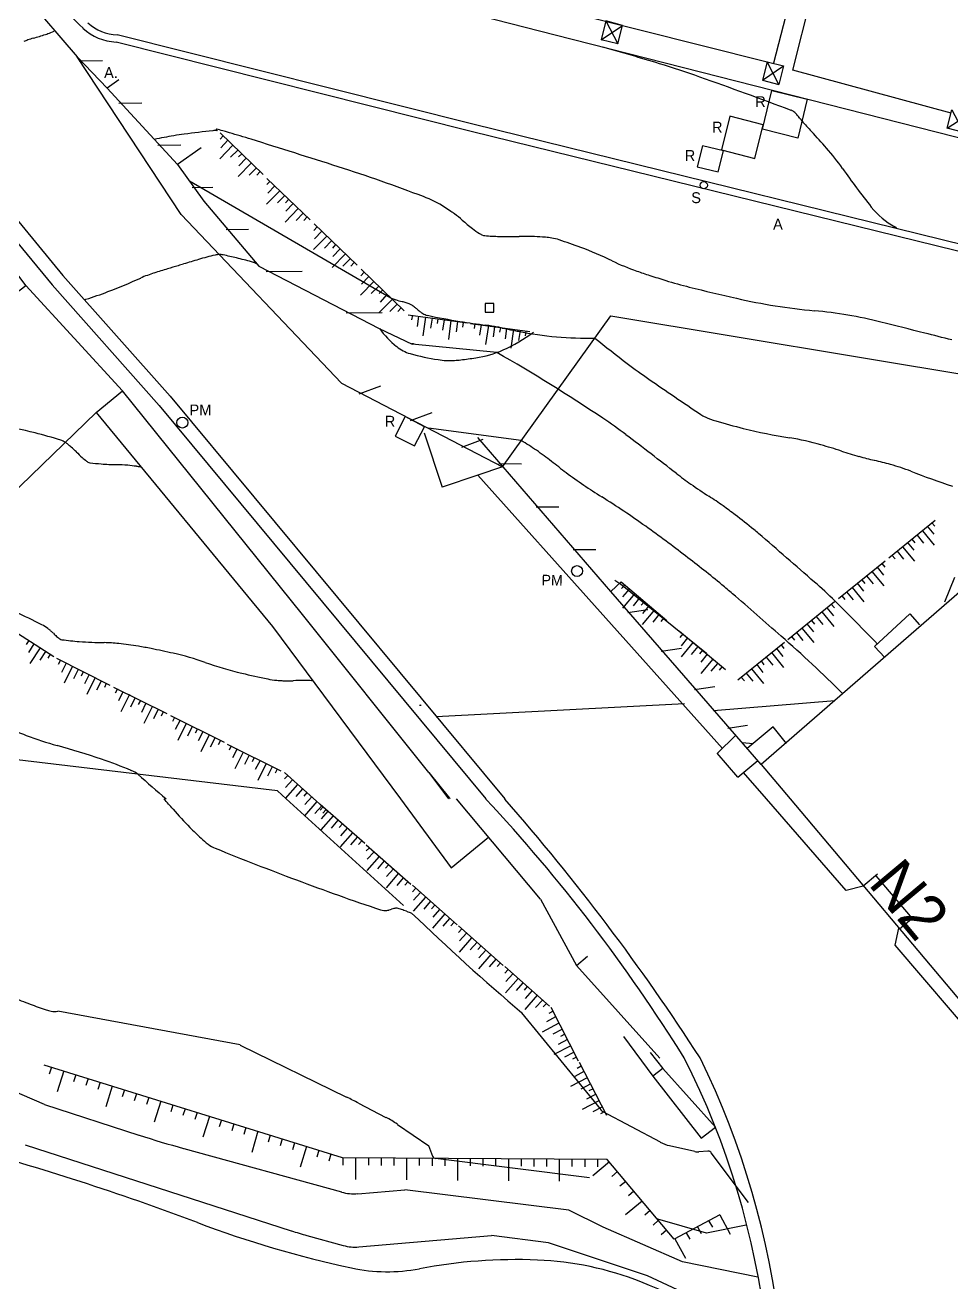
# Model space of a CAD drawing. Extents: x 0 to 560514, y 0 to 4788038.
# Drawn here: x 560337.02 to 560362.51, y 4787761.58 to 4787796.18 of the extents above; entities that cross this region are included whole.
import ezdxf

# ---------------------------------------------------------------- set-up
doc = ezdxf.new("R2010")
doc.units = 0
doc.layers.add('Nivel 7', color=7, linetype='Continuous')

msp = doc.modelspace()

# ---------------------------------------------------------------- linework, layer by layer
at = {"layer": 'Nivel 7'}
for p, q in [((560340.61, 4787799.4), (560357.43, 4787795.17)), ((560335.64, 4787798.59), (560338.45, 4787795.3)), ((560358.18, 4787797.38), (560357.6, 4787795.13)), ((560358.13, 4787794.94), (560358.71, 4787797.24)), ((560331.82, 4787796.86), (560338.06, 4787789.29)), ((560331.51, 4787796.62), (560337.76, 4787789.03)), ((560353.32, 4787795.66), (560353.45, 4787796.17)), ((560338.45, 4787795.3), (560339.28, 4787794.44)), ((560341.31, 4787790.97), (560338.45, 4787795.3)), ((560338.51, 4787795.19), (560339.15, 4787795.2)), ((560339.6, 4787794.67), (560339.28, 4787794.44)), ((560362.49, 4787793.75), (560358.13, 4787794.94)), ((560339.28, 4787794.44), (560341.21, 4787792.34)), ((560357.3, 4787794.66), (560357.75, 4787794.54)), ((560357.3, 4787793.31), (560357.56, 4787794.38)), ((560357.56, 4787794.38), (560358.53, 4787794.14)), ((560339.6, 4787794.03), (560340.23, 4787794.04)), ((560358.53, 4787794.14), (560358.27, 4787793.07)), ((560356.4, 4787793.67), (560356.17, 4787792.75)), ((560357.32, 4787793.43), (560356.4, 4787793.67)), ((560337.04, 4787789.01), (560333.66, 4787793.52)), ((560357.09, 4787792.51), (560357.32, 4787793.43)), ((560358.27, 4787793.07), (560357.3, 4787793.31)), ((560342.38, 4787793.21), (560343.57, 4787792.07)), ((560342.47, 4787793.13), (560342.38, 4787793.04)), ((560342.59, 4787793.01), (560342.4, 4787792.8)), ((560340.67, 4787792.87), (560341.3, 4787792.88)), ((560341.86, 4787792.8), (560341.21, 4787792.34)), ((560342.73, 4787792.87), (560342.37, 4787792.5)), ((560342.67, 4787792.54), (560342.87, 4787792.74)), ((560342.98, 4787792.64), (560342.89, 4787792.55)), ((560355.65, 4787792.86), (560355.5, 4787792.28)), ((560356.23, 4787792.72), (560355.65, 4787792.86)), ((560356.08, 4787792.14), (560356.23, 4787792.72)), ((560356.17, 4787792.75), (560357.09, 4787792.51)), ((560341.21, 4787792.34), (560341.93, 4787791.33)), ((560343.24, 4787792.38), (560342.88, 4787792.01)), ((560343.1, 4787792.52), (560342.9, 4787792.31)), ((560343.18, 4787792.05), (560343.38, 4787792.25)), ((560355.5, 4787792.28), (560356.08, 4787792.14)), ((560343.48, 4787792.15), (560343.39, 4787792.05)), ((560343.67, 4787791.96), (560344.86, 4787790.82)), ((560347.08, 4787788.67), (560341.54, 4787791.88)), ((560341.61, 4787791.71), (560342.18, 4787791.72)), ((560344.02, 4787791.62), (560343.66, 4787791.25)), ((560343.76, 4787791.88), (560343.67, 4787791.79)), ((560343.89, 4787791.76), (560343.69, 4787791.55)), ((560341.93, 4787791.33), (560343.45, 4787789.55)), ((560343.96, 4787791.29), (560344.16, 4787791.49)), ((560344.27, 4787791.39), (560344.18, 4787791.29)), ((560344.39, 4787791.27), (560344.19, 4787791.06)), ((560345.72, 4787786.33), (560341.31, 4787790.97)), ((560344.53, 4787791.13), (560344.17, 4787790.76)), ((560344.47, 4787790.8), (560344.67, 4787791)), ((560344.78, 4787790.9), (560344.68, 4787790.8)), ((560342.55, 4787790.55), (560343.16, 4787790.56)), ((560345.05, 4787790.63), (560344.96, 4787790.53)), ((560344.97, 4787790.71), (560346.15, 4787789.57)), ((560345.32, 4787790.37), (560344.95, 4787790)), ((560345.18, 4787790.51), (560344.98, 4787790.3)), ((560345.25, 4787790.04), (560345.45, 4787790.24)), ((560345.82, 4787789.88), (560345.46, 4787789.51)), ((560345.56, 4787790.14), (560345.47, 4787790.04)), ((560345.68, 4787790.02), (560345.48, 4787789.81)), ((560343.45, 4787789.55), (560346.76, 4787787.83)), ((560345.76, 4787789.55), (560345.96, 4787789.75)), ((560346.07, 4787789.65), (560345.98, 4787789.55)), ((560338.06, 4787789.29), (560341.01, 4787785.97)), ((560343.65, 4787789.4), (560344.64, 4787789.41)), ((560346.34, 4787789.38), (560346.25, 4787789.28)), ((560346.26, 4787789.46), (560347.44, 4787788.32)), ((560346.47, 4787789.26), (560346.27, 4787789.05)), ((560336.5, 4787788.6), (560337.04, 4787789.01)), ((560339.7, 4787786.12), (560337.04, 4787789.01)), ((560337.76, 4787789.03), (560340.71, 4787785.71)), ((560346.61, 4787789.12), (560346.24, 4787788.75)), ((560346.54, 4787788.79), (560346.74, 4787788.99)), ((560346.85, 4787788.89), (560346.76, 4787788.79)), ((560347.11, 4787788.63), (560346.75, 4787788.26)), ((560346.97, 4787788.77), (560346.78, 4787788.56)), ((560347.05, 4787788.3), (560347.25, 4787788.5)), ((560349.91, 4787788.52), (560349.67, 4787788.52)), ((560349.67, 4787788.52), (560349.67, 4787788.28)), ((560349.91, 4787788.28), (560349.91, 4787788.52)), ((560345.85, 4787788.26), (560346.84, 4787788.27)), ((560347.36, 4787788.4), (560347.27, 4787788.3)), ((560347.55, 4787788.21), (560349.18, 4787787.99)), ((560347.67, 4787788.2), (560347.65, 4787788.07)), ((560347.84, 4787788.17), (560347.8, 4787787.89)), ((560348.03, 4787788.14), (560347.96, 4787787.63)), ((560348.18, 4787787.84), (560348.22, 4787788.12)), ((560348.37, 4787788.1), (560348.35, 4787787.97)), ((560349.67, 4787788.28), (560349.91, 4787788.28)), ((560350.15, 4787784.03), (560353.13, 4787788.18)), ((560353.13, 4787788.18), (560364.53, 4787786.28)), ((560346.76, 4787787.83), (560347.66, 4787787.4)), ((560348.54, 4787788.07), (560348.5, 4787787.79)), ((560348.73, 4787788.05), (560348.66, 4787787.53)), ((560348.88, 4787787.74), (560348.92, 4787788.02)), ((560349.07, 4787788), (560349.05, 4787787.87)), ((560349.27, 4787787.97), (560350.9, 4787787.75)), ((560349.39, 4787787.96), (560349.37, 4787787.83)), ((560349.56, 4787787.93), (560349.52, 4787787.65)), ((560349.76, 4787787.91), (560349.68, 4787787.39)), ((560349.9, 4787787.6), (560349.94, 4787787.88)), ((560350.09, 4787787.86), (560350.07, 4787787.73)), ((560350.26, 4787787.83), (560350.22, 4787787.55)), ((560350.45, 4787787.81), (560350.38, 4787787.29)), ((560350.6, 4787787.5), (560350.64, 4787787.78)), ((560350.79, 4787787.76), (560350.77, 4787787.63)), ((560349.99, 4787787.17), (560347.66, 4787787.4)), ((560338.97, 4787785.52), (560339.7, 4787786.12)), ((560344.65, 4787779.96), (560339.7, 4787786.12)), ((560345.72, 4787786.33), (560350.15, 4787784.03)), ((560346.21, 4787786.03), (560346.8, 4787786.25)), ((560340.71, 4787785.71), (560349.69, 4787774.89)), ((560341.01, 4787785.97), (560350.21, 4787774.89)), ((560336.59, 4787783.21), (560338.97, 4787785.52)), ((560338.97, 4787785.52), (560343.82, 4787779.63)), ((560347.47, 4787785.41), (560347.2, 4787784.87)), ((560348, 4787785.13), (560347.47, 4787785.41)), ((560347.62, 4787785.3), (560348.21, 4787785.52)), ((560347.73, 4787784.6), (560348, 4787785.13)), ((560350.66, 4787784.75), (560348.11, 4787785.09)), ((560347.2, 4787784.87), (560347.73, 4787784.6)), ((560347.99, 4787784.96), (560348.49, 4787783.47)), ((560349.03, 4787784.57), (560349.62, 4787784.79)), ((560353.13, 4787780.6), (560349.47, 4787784.83)), ((560350.15, 4787784.03), (560349.47, 4787783.8)), ((560350.05, 4787784.12), (560350.67, 4787784.11)), ((560349.47, 4787783.8), (560348.49, 4787783.47)), ((560356.2, 4787776.28), (560349.47, 4787783.8)), ((560351.07, 4787782.93), (560351.7, 4787782.93)), ((560360.77, 4787781.52), (560362.05, 4787782.56)), ((560361.7, 4787782.27), (560362.02, 4787781.87)), ((560362.02, 4787782.17), (560361.84, 4787782.39)), ((560361.96, 4787782.49), (560362.04, 4787782.39)), ((560361.47, 4787781.73), (560361.29, 4787781.95)), ((560361.41, 4787782.04), (560361.49, 4787781.94)), ((560361.55, 4787782.15), (560361.73, 4787781.93)), ((560352.09, 4787781.75), (560352.72, 4787781.75)), ((560360.86, 4787781.6), (560360.95, 4787781.5)), ((560361, 4787781.71), (560361.18, 4787781.49)), ((560361.15, 4787781.83), (560361.48, 4787781.43)), ((560359.39, 4787780.4), (560360.67, 4787781.44)), ((560360.64, 4787781.05), (560360.46, 4787781.27)), ((560360.58, 4787781.37), (560360.66, 4787781.27)), ((560353.41, 4787780.86), (560353.13, 4787780.6)), ((560353.35, 4787780.83), (560353.24, 4787780.9)), ((560353.41, 4787780.86), (560354.67, 4787779.8)), ((560360.09, 4787780.61), (560359.91, 4787780.83)), ((560360.03, 4787780.92), (560360.11, 4787780.82)), ((560360.16, 4787781.03), (560360.34, 4787780.81)), ((560360.31, 4787781.15), (560360.64, 4787780.75)), ((560362.31, 4787780.31), (560362.59, 4787780.99)), ((560357.26, 4787775.84), (560353.13, 4787780.6)), ((560355.76, 4787778.89), (560353.39, 4787780.8)), ((560353.51, 4787780.78), (560353.42, 4787780.68)), ((560353.64, 4787780.67), (560353.45, 4787780.45)), ((560353.79, 4787780.54), (560353.45, 4787780.14)), ((560359.48, 4787780.48), (560359.56, 4787780.38)), ((560359.61, 4787780.59), (560359.79, 4787780.37)), ((560359.77, 4787780.71), (560360.09, 4787780.31)), ((560353.75, 4787780.2), (560353.93, 4787780.42)), ((560354.05, 4787780.32), (560353.96, 4787780.22)), ((560354.18, 4787780.21), (560354, 4787779.99)), ((560358, 4787779.28), (560359.28, 4787780.32)), ((560359.26, 4787779.93), (560359.08, 4787780.15)), ((560359.19, 4787780.25), (560359.28, 4787780.15)), ((560348.12, 4787775.62), (560344.65, 4787779.96)), ((560353.6, 4787780.02), (560354.15, 4787780.1)), ((560354.33, 4787780.09), (560353.99, 4787779.69)), ((560354.29, 4787779.75), (560354.47, 4787779.97)), ((560354.59, 4787779.87), (560354.5, 4787779.77)), ((560358.65, 4787779.8), (560358.73, 4787779.7)), ((560358.78, 4787779.91), (560358.96, 4787779.69)), ((560358.93, 4787780.04), (560359.26, 4787779.63)), ((560361.35, 4787779.98), (560360.38, 4787779.08)), ((560361.35, 4787779.98), (560361.62, 4787779.68)), ((560336.42, 4787779.7), (560337.81, 4787778.81)), ((560343.82, 4787779.63), (560347.34, 4787774.89)), ((560355.02, 4787779.51), (560356.28, 4787778.45)), ((560358.23, 4787779.47), (560358.41, 4787779.25)), ((560358.38, 4787779.59), (560358.71, 4787779.19)), ((560358.71, 4787779.49), (560358.53, 4787779.71)), ((560337.12, 4787779.25), (560337.05, 4787779.14)), ((560337.26, 4787779.16), (560337.11, 4787778.92)), ((560355.11, 4787779.43), (560355.03, 4787779.33)), ((560355.24, 4787779.32), (560355.06, 4787779.1)), ((560355.39, 4787779.2), (560355.06, 4787778.8)), ((560356.62, 4787778.17), (560357.9, 4787779.2)), ((560357.81, 4787779.13), (560357.89, 4787779.03)), ((560358.1, 4787779.36), (560358.18, 4787779.26)), ((560337.43, 4787779.05), (560337.15, 4787778.62)), ((560337.43, 4787778.71), (560337.59, 4787778.95)), ((560337.71, 4787778.87), (560337.64, 4787778.76)), ((560337.88, 4787778.76), (560339.35, 4787778.02)), ((560354.51, 4787778.96), (560355.07, 4787779.04)), ((560355.35, 4787778.86), (560355.53, 4787779.08)), ((560355.65, 4787778.98), (560355.57, 4787778.88)), ((560355.78, 4787778.87), (560355.6, 4787778.65)), ((560357.4, 4787778.79), (560357.58, 4787778.57)), ((560357.55, 4787778.92), (560357.88, 4787778.51)), ((560357.87, 4787778.81), (560357.69, 4787779.03)), ((560360.38, 4787779.08), (560360.66, 4787778.78)), ((560337.99, 4787778.71), (560337.93, 4787778.59)), ((560338.15, 4787778.63), (560338.02, 4787778.37)), ((560338.32, 4787778.54), (560338.09, 4787778.08)), ((560338.36, 4787778.2), (560338.49, 4787778.46)), ((560355.93, 4787778.74), (560355.6, 4787778.34)), ((560355.89, 4787778.41), (560356.07, 4787778.62)), ((560356.19, 4787778.53), (560356.11, 4787778.43)), ((560357, 4787778.47), (560357.33, 4787778.07)), ((560357.32, 4787778.37), (560357.15, 4787778.59)), ((560357.26, 4787778.69), (560357.34, 4787778.58)), ((560338.62, 4787778.39), (560338.56, 4787778.27)), ((560338.78, 4787778.31), (560338.65, 4787778.06)), ((560338.95, 4787778.23), (560338.72, 4787777.76)), ((560338.99, 4787777.89), (560339.12, 4787778.14)), ((560339.25, 4787778.07), (560339.2, 4787777.96)), ((560356.71, 4787778.24), (560356.8, 4787778.14)), ((560356.85, 4787778.35), (560357.03, 4787778.13)), ((560339.45, 4787777.97), (560340.92, 4787777.24)), ((560339.56, 4787777.92), (560339.5, 4787777.8)), ((560339.71, 4787777.84), (560339.59, 4787777.59)), ((560339.89, 4787777.76), (560339.65, 4787777.29)), ((560355.43, 4787777.9), (560355.99, 4787777.98)), ((560339.93, 4787777.42), (560340.05, 4787777.67)), ((560340.19, 4787777.6), (560340.13, 4787777.49)), ((560340.34, 4787777.53), (560340.22, 4787777.27)), ((560340.52, 4787777.44), (560340.28, 4787776.97)), ((560347.87, 4787777.47), (560347.9, 4787777.47)), ((560347.9, 4787777.47), (560347.91, 4787777.48)), ((560348.32, 4787777.16), (560355.15, 4787777.52)), ((560355.95, 4787777.32), (560359.29, 4787777.6)), ((560340.56, 4787777.1), (560340.68, 4787777.35)), ((560340.82, 4787777.29), (560340.76, 4787777.17)), ((560341.02, 4787777.19), (560342.49, 4787776.45)), ((560341.13, 4787777.13), (560341.07, 4787777.02)), ((560341.28, 4787777.06), (560341.15, 4787776.8)), ((560341.45, 4787776.97), (560341.22, 4787776.5)), ((560341.49, 4787776.63), (560341.62, 4787776.89)), ((560341.76, 4787776.82), (560341.7, 4787776.7)), ((560341.91, 4787776.74), (560341.78, 4787776.49)), ((560356.35, 4787776.84), (560356.89, 4787776.92)), ((560357.59, 4787776.87), (560356.88, 4787776.28)), ((560357.96, 4787776.42), (560357.59, 4787776.87)), ((560342.08, 4787776.65), (560341.85, 4787776.19)), ((560342.12, 4787776.32), (560342.25, 4787776.57)), ((560342.39, 4787776.5), (560342.33, 4787776.38)), ((560342.58, 4787776.4), (560344.05, 4787775.66)), ((560342.69, 4787776.35), (560342.63, 4787776.23)), ((560356.56, 4787776.64), (560356.06, 4787776.15)), ((560356.74, 4787776.44), (560357.04, 4787776.42)), ((560343.96, 4787775.11), (560335.09, 4787776.17)), ((560342.85, 4787776.27), (560342.72, 4787776.02)), ((560343.02, 4787776.18), (560342.79, 4787775.72)), ((560343.06, 4787775.85), (560343.19, 4787776.1)), ((560343.32, 4787776.03), (560343.26, 4787775.91)), ((560356.62, 4787775.49), (560356.05, 4787776.15)), ((560343.48, 4787775.95), (560343.35, 4787775.7)), ((560343.65, 4787775.87), (560343.42, 4787775.4)), ((560343.69, 4787775.53), (560343.82, 4787775.78)), ((560343.95, 4787775.71), (560343.9, 4787775.6)), ((560356.62, 4787775.49), (560357.17, 4787775.95)), ((560344.15, 4787775.62), (560345.38, 4787774.52)), ((560344.24, 4787775.54), (560344.15, 4787775.44)), ((560344.51, 4787775.29), (560344.17, 4787774.9)), ((560344.37, 4787775.42), (560344.18, 4787775.21)), ((560348.12, 4787775.62), (560348.69, 4787774.91)), ((560348.12, 4787775.62), (560348.66, 4787774.89)), ((560357.41, 4787774.89), (560356.78, 4787775.62)), ((560344.2, 4787774.89), (560343.96, 4787775.11)), ((560344.47, 4787774.96), (560344.66, 4787775.17)), ((560344.77, 4787775.07), (560344.68, 4787774.97)), ((560344.9, 4787774.95), (560344.71, 4787774.74)), ((560344.2, 4787774.89), (560344.2, 4787774.89)), ((560347.43, 4787771.96), (560344.2, 4787774.89)), ((560345.04, 4787774.82), (560344.7, 4787774.43)), ((560344.99, 4787774.49), (560345.18, 4787774.7)), ((560345.13, 4787774.75), (560346.36, 4787773.67)), ((560345.22, 4787774.67), (560345.13, 4787774.58)), ((560345.3, 4787774.6), (560345.21, 4787774.5)), ((560347.34, 4787774.89), (560348.74, 4787773)), ((560348.69, 4787774.91), (560348.7, 4787774.89)), ((560351.19, 4787772.13), (560348.88, 4787774.89)), ((560349.68, 4787774.89), (560349.68, 4787774.89)), ((560350.21, 4787774.89), (560350.21, 4787774.89)), ((560357.41, 4787774.89), (560357.41, 4787774.89)), ((560359.6, 4787772.37), (560357.41, 4787774.89)), ((560358.06, 4787774.89), (560358.06, 4787774.89)), ((560358.06, 4787774.89), (560363.84, 4787768.02)), ((560345.49, 4787774.43), (560345.15, 4787774.04)), ((560345.35, 4787774.56), (560345.16, 4787774.34)), ((560345.45, 4787774.09), (560345.63, 4787774.31)), ((560345.75, 4787774.21), (560345.66, 4787774.11)), ((560346.02, 4787773.96), (560345.68, 4787773.57)), ((560345.88, 4787774.09), (560345.69, 4787773.88)), ((560345.98, 4787773.63), (560346.16, 4787773.84)), ((560346.28, 4787773.74), (560346.19, 4787773.64)), ((560346.4, 4787773.63), (560347.63, 4787772.55)), ((560348.74, 4787773), (560349.76, 4787773.84)), ((560346.49, 4787773.55), (560346.4, 4787773.46)), ((560346.76, 4787773.31), (560346.42, 4787772.92)), ((560346.62, 4787773.44), (560346.43, 4787773.23)), ((560346.72, 4787772.97), (560346.9, 4787773.19)), ((560347.02, 4787773.09), (560346.93, 4787772.99)), ((560347.15, 4787772.97), (560346.96, 4787772.76)), ((560347.29, 4787772.85), (560346.95, 4787772.45)), ((560347.25, 4787772.51), (560347.43, 4787772.72)), ((560347.55, 4787772.62), (560347.46, 4787772.52)), ((560360.46, 4787772.82), (560360.07, 4787772.49)), ((560360.42, 4787772.78), (560361.42, 4787771.6)), ((560347.67, 4787772.52), (560348.9, 4787771.43)), ((560347.76, 4787772.43), (560347.67, 4787772.34)), ((560348.03, 4787772.19), (560347.69, 4787771.8)), ((560347.89, 4787772.32), (560347.7, 4787772.11)), ((560360.07, 4787772.49), (560359.6, 4787772.37)), ((560347.99, 4787771.86), (560348.17, 4787772.07)), ((560348.29, 4787771.97), (560348.2, 4787771.87)), ((560348.42, 4787771.85), (560348.23, 4787771.64)), ((560351.19, 4787772.13), (560352.18, 4787770.31)), ((560348.56, 4787771.73), (560348.22, 4787771.34)), ((560348.52, 4787771.39), (560348.7, 4787771.6)), ((560348.82, 4787771.5), (560348.73, 4787771.4)), ((560361.45, 4787771.63), (560361.07, 4787771.31)), ((560348.94, 4787771.4), (560350.17, 4787770.31)), ((560349.03, 4787771.32), (560348.94, 4787771.22)), ((560349.16, 4787771.2), (560348.97, 4787770.99)), ((560361.04, 4787771.34), (560360.94, 4787770.87)), ((560349.3, 4787771.07), (560348.96, 4787770.68)), ((560349.26, 4787770.74), (560349.45, 4787770.95)), ((560349.56, 4787770.85), (560349.47, 4787770.75)), ((560360.94, 4787770.87), (560363.57, 4787767.79)), ((560349.83, 4787770.61), (560349.49, 4787770.22)), ((560349.69, 4787770.73), (560349.5, 4787770.52)), ((560349.79, 4787770.27), (560349.97, 4787770.48)), ((560352.18, 4787770.31), (560352.49, 4787770.57)), ((560350.09, 4787770.38), (560350, 4787770.28)), ((560350.21, 4787770.28), (560351.44, 4787769.19)), ((560350.3, 4787770.2), (560350.21, 4787770.1)), ((560352.18, 4787770.31), (560354.48, 4787767.76)), ((560350.58, 4787769.95), (560350.23, 4787769.56)), ((560350.43, 4787770.08), (560350.24, 4787769.87)), ((560350.53, 4787769.62), (560350.72, 4787769.83)), ((560350.83, 4787769.73), (560350.74, 4787769.63)), ((560351.1, 4787769.49), (560350.76, 4787769.1)), ((560350.96, 4787769.62), (560350.77, 4787769.4)), ((560351.06, 4787769.15), (560351.25, 4787769.36)), ((560351.36, 4787769.26), (560351.27, 4787769.17)), ((560351.48, 4787769.16), (560352.23, 4787767.69)), ((560342.93, 4787768.13), (560337.92, 4787769.05)), ((560352.84, 4787766.37), (560350.68, 4787769.01)), ((560351.7, 4787768.72), (560351.24, 4787768.48)), ((560351.61, 4787768.9), (560351.36, 4787768.76)), ((560351.54, 4787769.05), (560351.42, 4787768.99)), ((560351.54, 4787768.43), (560351.79, 4787768.56)), ((560351.86, 4787768.42), (560351.74, 4787768.36)), ((560342.93, 4787768.12), (560345.86, 4787766.69)), ((560352.03, 4787768.1), (560351.56, 4787767.86)), ((560351.94, 4787768.27), (560351.68, 4787768.14)), ((560353.48, 4787768.36), (560354.28, 4787767.27)), ((560337.55, 4787766.49), (560334.5, 4787767.8)), ((560351.86, 4787767.8), (560352.11, 4787767.93)), ((560352.18, 4787767.79), (560352.07, 4787767.73)), ((560354.21, 4787767.92), (560354.56, 4787767.48)), ((560345.75, 4787765.02), (560337.54, 4787767.57)), ((560337.74, 4787767.51), (560337.68, 4787767.32)), ((560338.08, 4787767.41), (560337.9, 4787766.83)), ((560352.39, 4787767.39), (560352.14, 4787767.26)), ((560352.31, 4787767.54), (560352.2, 4787767.48)), ((560352.26, 4787767.65), (560353.01, 4787766.19)), ((560354.56, 4787767.48), (560354.28, 4787767.27)), ((560356.01, 4787765.86), (560354.56, 4787767.48)), ((560338.41, 4787767.3), (560338.35, 4787767.11)), ((560338.75, 4787767.2), (560338.69, 4787767.01)), ((560339.08, 4787767.1), (560339.02, 4787766.9)), ((560339.41, 4787766.99), (560339.24, 4787766.42)), ((560352.48, 4787767.22), (560352.02, 4787766.98)), ((560352.31, 4787766.92), (560352.57, 4787767.05)), ((560354.28, 4787767.27), (560355.61, 4787765.56)), ((560339.75, 4787766.89), (560339.69, 4787766.7)), ((560340.08, 4787766.78), (560340.02, 4787766.59)), ((560340.42, 4787766.68), (560340.36, 4787766.49)), ((560352.71, 4787766.76), (560352.46, 4787766.63)), ((560352.64, 4787766.92), (560352.52, 4787766.86)), ((560337.55, 4787766.49), (560340.15, 4787765.64)), ((560340.75, 4787766.58), (560340.57, 4787766)), ((560341.08, 4787766.47), (560341.03, 4787766.28)), ((560341.42, 4787766.37), (560341.36, 4787766.18)), ((560346.19, 4787766.52), (560346.94, 4787766.13)), ((560352.8, 4787766.59), (560352.34, 4787766.35)), ((560352.64, 4787766.29), (560352.89, 4787766.42)), ((560352.88, 4787766.31), (560352.85, 4787766.35)), ((560341.75, 4787766.27), (560341.69, 4787766.07)), ((560342.09, 4787766.16), (560341.91, 4787765.59)), ((560342.42, 4787766.06), (560342.36, 4787765.87)), ((560342.76, 4787765.95), (560342.7, 4787765.76)), ((560352.96, 4787766.29), (560352.84, 4787766.23)), ((560354.49, 4787765.45), (560352.9, 4787766.29)), ((560343.09, 4787765.85), (560343.03, 4787765.66)), ((560343.42, 4787765.75), (560343.25, 4787765.17)), ((560343.76, 4787765.64), (560343.7, 4787765.45)), ((560347.26, 4787765.94), (560348.12, 4787765.35)), ((560355.61, 4787765.56), (560356.01, 4787765.86)), ((560337.02, 4787765.38), (560344.34, 4787763.01)), ((560341.38, 4787765.28), (560345.72, 4787764.08)), ((560344.09, 4787765.54), (560344.03, 4787765.35)), ((560344.43, 4787765.43), (560344.37, 4787765.24)), ((560344.76, 4787765.33), (560344.58, 4787764.76)), ((560348.23, 4787765.06), (560348.12, 4787765.35)), ((560355.44, 4787765.19), (560354.74, 4787765.35)), ((560345.1, 4787765.23), (560345.04, 4787765.04)), ((560345.43, 4787765.12), (560345.37, 4787764.93)), ((560353.03, 4787764.97), (560345.75, 4787765.02)), ((560345.76, 4787765.02), (560345.76, 4787764.82)), ((560346.11, 4787765.02), (560346.11, 4787764.42)), ((560346.46, 4787765.02), (560346.46, 4787764.82)), ((560346.81, 4787765.01), (560346.81, 4787764.81)), ((560347.16, 4787765.01), (560347.16, 4787764.81)), ((560347.51, 4787765.01), (560347.51, 4787764.41)), ((560347.86, 4787765.01), (560347.86, 4787764.81)), ((560348.21, 4787765), (560348.21, 4787764.8)), ((560352.54, 4787764.47), (560348.31, 4787765)), ((560348.56, 4787765), (560348.56, 4787764.8)), ((560348.91, 4787765), (560348.91, 4787764.4)), ((560349.26, 4787765), (560349.26, 4787764.8)), ((560349.61, 4787764.99), (560349.61, 4787764.79)), ((560349.96, 4787764.99), (560349.96, 4787764.79)), ((560350.31, 4787764.99), (560350.31, 4787764.39)), ((560350.66, 4787764.99), (560350.66, 4787764.79)), ((560351.01, 4787764.98), (560351.01, 4787764.78)), ((560351.36, 4787764.98), (560351.36, 4787764.78)), ((560351.71, 4787764.98), (560351.71, 4787764.38)), ((560352.06, 4787764.98), (560352.06, 4787764.78)), ((560352.41, 4787764.97), (560352.41, 4787764.77)), ((560352.76, 4787764.97), (560352.76, 4787764.77)), ((560354.87, 4787762.78), (560353.03, 4787764.97)), ((560355.8, 4787765.2), (560355.55, 4787765.18)), ((560356.91, 4787763.79), (560355.89, 4787765.16)), ((560353.09, 4787764.91), (560352.63, 4787764.52)), ((560353.31, 4787764.64), (560353.16, 4787764.51)), ((560353.54, 4787764.37), (560353.38, 4787764.24)), ((560346.17, 4787764.03), (560347.46, 4787764.14)), ((560351.97, 4787763.58), (560347.46, 4787764.14)), ((560353.76, 4787764.1), (560353.61, 4787763.97)), ((560352.92, 4787763.11), (560351.97, 4787763.58)), ((560353.99, 4787763.83), (560353.53, 4787763.45)), ((560354.21, 4787763.57), (560354.06, 4787763.44)), ((560354.44, 4787763.3), (560354.29, 4787763.17)), ((560355.76, 4787762.95), (560354.42, 4787763.33)), ((560356.13, 4787763.45), (560354.87, 4787762.78)), ((560355.82, 4787763.28), (560355.92, 4787763.11)), ((560356.13, 4787763.45), (560356.41, 4787762.92)), ((560344.77, 4787762.88), (560345.77, 4787762.61)), ((560346.2, 4787762.57), (560349.85, 4787762.88)), ((560351.41, 4787762.68), (560349.85, 4787762.88)), ((560355.1, 4787762.16), (560352.92, 4787763.11)), ((560354.66, 4787763.03), (560354.51, 4787762.9)), ((560355.2, 4787762.96), (560355.3, 4787762.78)), ((560355.51, 4787763.12), (560355.61, 4787762.94)), ((560356.85, 4787763.17), (560355.76, 4787762.95)), ((560354.14, 4787761.77), (560351.41, 4787762.68)), ((560354.89, 4787762.79), (560355.18, 4787762.26)), ((560357.17, 4787761.74), (560355.1, 4787762.16)), ((560357.42, 4787760.25), (560354.14, 4787761.77))]:
    msp.add_line(p, q, dxfattribs=at)
msp.add_lwpolyline([(560394.79, 4787794.34), (560393.64, 4787789.72), (560392.56, 4787785.63), (560388.56, 4787786.58), (560377.25, 4787789.43), (560365.1, 4787792.46), (560351.6, 4787795.9), (560339.97, 4787798.88), (560342.25, 4787807.69), (560349.45, 4787805.98), (560355.94, 4787804.33), (560355.92, 4787804.23), (560366.93, 4787801.54), (560372.01, 4787800.24), (560373.41, 4787799.89), (560376.93, 4787798.93), (560384.35, 4787797.11)], close=True, dxfattribs=at)
for points in [[(560352.99, 4787796.29), (560353.32, 4787795.66), (560352.86, 4787795.77), (560353.45, 4787796.17), (560352.99, 4787796.29), (560352.86, 4787795.77)], [(560391.94, 4787782.43), (560387.02, 4787783.69), (560373.87, 4787787.09), (560365.43, 4787789.28), (560349.29, 4787793.25), (560339.52, 4787795.71)], [(560391.99, 4787782.62), (560387.07, 4787783.88), (560373.92, 4787787.29), (560365.48, 4787789.47), (560349.33, 4787793.45), (560339.55, 4787795.91)], [(560357.43, 4787795.17), (560357.3, 4787794.66), (560357.88, 4787795.06), (560357.75, 4787794.54), (560357.43, 4787795.17), (560357.88, 4787795.06)], [(560362.38, 4787793.34), (560362.51, 4787793.85), (560362.84, 4787793.22), (560362.38, 4787793.34), (560362.97, 4787793.73), (560362.84, 4787793.22)], [(560362.99, 4787780.82), (560357.26, 4787775.84), (560358.06, 4787774.89)]]:
    msp.add_lwpolyline(points, dxfattribs=at)
for centre, radius in [((560355.683, 4787791.771), 0.1), ((560341.343, 4787785.243), 0.15), ((560352.2, 4787781.16), 0.15)]:
    msp.add_circle(centre, radius, dxfattribs=at)
for centre, radius, start, end in [((560345.047, 4787803.021), 9.455, 214.8437, 227.1043), ((560339.593, 4787797.151), 1.443, 227.1043, 267.1148), ((560339.593, 4787797.151), 1.243, 227.0848, 268.0321), ((560337.961, 4787793.448), 2.477, 110.5269, 113.1775), ((560337.747, 4787794.019), 1.867, 105.6537, 110.5264), ((560334.799, 4787804.541), 9.06, 285.6543, 287.8658), ((560337.275, 4787796.86), 0.99, 287.8652, 291.983), ((560335.195, 4787802.01), 6.544, 291.9836, 293.5846), ((560338.593, 4787743.506), 53.994, 72.9056, 74.624), ((560346.171, 4787768.147), 28.215, 70.5284, 72.9056), ((560307.257, 4787658.084), 144.953, 69.47048, 70.52839), ((560357.999, 4787793.589), 0.26, 44.2941, 69.4706), ((560354.858, 4787790.523), 4.649, 43.0111, 44.294), ((560357.688, 4787793.164), 0.778, 39.8746, 43.0108), ((560352.924, 4787789.184), 6.986, 39.3152, 39.8751), ((560342.278, 4787793.31), 0.00322, 77.4813, 208.9234), ((560342.334, 4787793.34), 0.0669, 208.9197, 213.3181), ((560342.696, 4787793.578), 0.5, 213.3197, 214.928), ((560341.586, 4787790.193), 3.196, 74.1627, 77.4782), ((560342.361, 4787793.345), 0.0918, 214.9279, 224.6189), ((560342.292, 4787793.276), 0.00537, 3.742, 44.6174), ((560365.433, 4787799.428), 9.182, 219.3154, 219.8038), ((560363.239, 4787797.599), 6.326, 219.8035, 223.4804), ((560344.301, 4787775.233), 18.184, 100.116, 101.8328), ((560342.024, 4787787.998), 5.218, 96.9106, 100.1158), ((560365.102, 4787597.591), 197.019, 96.68069, 96.91079), ((560342.26, 4787792.608), 0.669, 92.7313, 96.6812), ((560342.594, 4787785.589), 7.695, 92.5658, 92.7309), ((560342.365, 4787790.7), 2.58, 92.2796, 92.5645), ((560342.266, 4787793.202), 0.0755, 69.5405, 92.2808), ((560342.293, 4787793.276), 0.00416, 249.538, 3.7397), ((560332.554, 4787758.353), 36.292, 74.0425, 74.1621), ((560320.856, 4787717.442), 78.843, 73.96187, 74.043), ((560335.394, 4787768.015), 26.221, 72.6028, 73.9617), ((560215.053, 4787383.941), 428.708, 72.26683, 72.60282), ((560348.217, 4787783.354), 14.376, 41.0416, 43.4805), ((560353.831, 4787788.241), 6.934, 35.1322, 41.0418), ((560331.634, 4787748.508), 45.954, 69.1677, 72.2668), ((560378.863, 4787805.855), 23.674, 215.1322, 218.3293), ((560346.833, 4787788.451), 3.217, 57.4358, 69.1677), ((560344.831, 4787785.317), 6.936, 55.7885, 57.4359), ((560347.368, 4787789.048), 2.423, 53.0015, 55.7887), ((560346.158, 4787787.443), 4.434, 49.4052, 53.0011), ((560361.902, 4787792.446), 2.053, 218.3294, 242.1613), ((560353.793, 4787796.352), 7.299, 229.4052, 232.2077), ((560351.702, 4787793.656), 3.888, 232.2078, 235.7875), ((560360.881, 4787790.514), 0.132, 27.0495, 62.161), ((560349.726, 4787790.75), 0.373, 235.7878, 247.3583), ((560349.685, 4787790.65), 0.265, 247.358, 265.0369), ((560350.217, 4787796.774), 6.412, 265.0368, 268.6163), ((560350.328, 4787801.404), 11.044, 268.6163, 271.431), ((560350.77, 4787783.739), 6.627, 87.7972, 91.4311), ((560350.781, 4787784.034), 6.331, 85.0378, 87.7972), ((560351.145, 4787788.224), 2.126, 80.2748, 85.0377), ((560351.26, 4787788.895), 1.445, 71.9842, 80.2747), ((560347.676, 4787777.875), 13.033, 69.2256, 71.9844), ((560344.077, 4787782.102), 7.963, 103.3164, 106.7026), ((560342.36, 4787789.356), 0.508, 89.8816, 103.3163), ((560342.36, 4787789.32), 0.545, 78.9188, 89.8819), ((560341.082, 4787782.794), 7.194, 75.9066, 78.9186), ((560348.218, 4787779.303), 11.506, 64.5241, 69.2256), ((560364.795, 4787711.892), 81.165, 106.88154, 107.09354), ((560361.844, 4787721.615), 71.003, 106.75161, 106.88155), ((560485.437, 4787311.006), 499.81, 106.70266, 106.7517), ((560328.873, 4787734.163), 57.335, 75.48356, 75.90663), ((560342.976, 4787788.632), 1.069, 72.3849, 75.4837), ((560341.679, 4787784.546), 5.356, 72.1528, 72.3852), ((560343.262, 4787789.465), 0.189, 70.9111, 72.148), ((560343.267, 4787789.477), 0.176, 65.7767, 70.9174), ((560343.712, 4787790.466), 0.909, 245.7744, 248.035), ((560343.409, 4787789.717), 0.1, 248.0326, 252.1504), ((560343.582, 4787790.253), 0.664, 252.1546, 253.7557), ((560356.123, 4787795.895), 6.873, 244.5241, 250.6084), ((560331.708, 4787808.473), 21.043, 291.1327, 293.7916), ((560341.604, 4787786.026), 3.489, 107.2584, 113.7916), ((560380.313, 4787661.428), 133.961, 107.09351, 107.25852), ((560359.069, 4787804.263), 15.744, 250.6084, 251.9834), ((560361.382, 4787811.377), 23.225, 251.9835, 253.1156), ((560358.763, 4787802.747), 14.207, 253.1156, 255.8366), ((560336.03, 4787797.291), 9.055, 287.0944, 291.1326), ((560368.909, 4787842.952), 55.672, 255.8365, 257.2109), ((560338.672, 4787788.698), 0.0652, 238.0298, 287.0943), ((560338.754, 4787788.831), 0.221, 238.137, 238.1924), ((560348.605, 4787792.287), 3.922, 246.8788, 248.4799), ((560347.383, 4787789.19), 0.593, 248.4789, 252.5967), ((560348.96, 4787794.22), 5.864, 252.5972, 254.4861), ((560346.871, 4787786.693), 1.947, 71.2075, 74.4862), ((560346.735, 4787786.296), 2.367, 68.48, 71.207), ((560347.495, 4787788.222), 0.296, 60.7633, 68.4809), ((560347.444, 4787788.13), 0.401, 55.7898, 60.7642), ((560346.918, 4787787.357), 1.336, 53.0618, 55.788), ((560360.281, 4787804.943), 16.696, 257.2109, 264.6562), ((560346.912, 4787787.35), 1.345, 49.2252, 53.0623), ((560349.027, 4787789.802), 1.892, 229.225, 232.4601), ((560348.321, 4787788.882), 0.733, 232.4606, 235.7879), ((560348.62, 4787789.322), 1.265, 235.7873, 238.3199), ((560348.172, 4787788.597), 0.413, 238.3203, 257.9189), ((560351.683, 4787804.997), 17.184, 257.9187, 260.9433), ((560357.586, 4787776.134), 12.239, 75.9583, 84.6562), ((560348.983, 4787789.479), 2.766, 216.6571, 230.8764), ((560353.877, 4787818.761), 31.122, 260.9432, 262.2757), ((560348.863, 4787781.797), 6.181, 79.2854, 82.2756), ((560348.869, 4787781.827), 6.15, 78.0437, 79.2857), ((560356.727, 4787818.936), 31.782, 258.0433, 258.5897), ((560350.962, 4787790.369), 2.64, 258.5898, 261.8582), ((560352.448, 4787796.745), 9.179, 258.3042, 271.5063), ((560217.723, 4787216.908), 588.689, 75.837453, 75.958233), ((560347.783, 4787787.96), 0.554, 256.707, 258.4254), ((560347.783, 4787787.96), 0.554, 258.4246, 260.143), ((560347.783, 4787787.96), 0.554, 260.1428, 261.8596), ((560347.783, 4787787.96), 0.554, 261.8582, 263.575), ((560348.418, 4787791.154), 4.285, 294.0966, 307.013), ((560376.48, 4787816.966), 37.818, 231.0174, 232.7357), ((560306.136, 4787567.275), 227.34, 75.64315, 75.83749), ((560347.887, 4787788.131), 1.028, 230.8764, 254.3007), ((560349.366, 4787793.395), 6.496, 254.3007, 261.2462), ((560349.002, 4787789.848), 2.855, 278.2542, 294.0964), ((560325.621, 4787744.642), 49.017, 56.1709, 60.1849), ((560348.7, 4787789.067), 2.117, 261.2461, 273.4281), ((560348.651, 4787789.887), 2.939, 273.4283, 276.8277), ((560347.016, 4787803.538), 16.687, 276.8276, 278.2543), ((560363.155, 4787799.452), 15.811, 232.7358, 235.3935), ((560426.295, 4787890.956), 126.985, 235.39349, 236.17088), ((560345.306, 4787774.015), 13.658, 52.9182, 56.171), ((560356.088, 4787786.197), 0.876, 236.1707, 245.5413), ((560356.692, 4787787.525), 2.335, 245.5415, 253.2028), ((560333.539, 4787770.04), 15.385, 75.8785, 79.9529), ((560360.248, 4787799.304), 14.639, 253.2026, 256.2604), ((560360.853, 4787801.781), 17.189, 256.2604, 260.6206), ((560334.171, 4787772.554), 12.792, 72.5915, 75.8786), ((560337.858, 4787784.313), 0.469, 55.3703, 72.5914), ((560337.372, 4787783.609), 1.325, 51.3478, 55.3707), ((560336.96, 4787783.094), 1.984, 48.0609, 51.3476), ((560341.864, 4787770.728), 16.556, 56.1709, 57.8877), ((560279.534, 4787686.991), 122.741, 52.10534, 52.91825), ((560356.793, 4787777.201), 7.725, 74.1147, 80.6206), ((560354.25, 4787768.262), 17.018, 72.1394, 74.1147), ((560335.692, 4787781.682), 3.882, 45.1973, 48.061), ((560341.942, 4787787.976), 4.988, 225.1973, 227.7235), ((560340.248, 4787786.112), 2.469, 227.7239, 231.3469), ((560348.513, 4787780.649), 4.613, 52.9181, 56.1709), ((560319.286, 4787741.979), 53.085, 52.3741, 52.9182), ((560363.324, 4787796.424), 12.57, 252.1395, 254.4379), ((560363.342, 4787796.487), 12.635, 254.4379, 256.4223), ((560338.871, 4787784.391), 0.265, 231.3461, 242.4107), ((560338.825, 4787784.303), 0.166, 242.4118, 262.189), ((560339.467, 4787788.98), 4.886, 262.1884, 265.8115), ((560339.739, 4787792.7), 8.616, 265.8115, 268.6177), ((560339.42, 4787779.481), 4.606, 84.7793, 88.6178), ((560339.347, 4787778.676), 5.415, 82.1894, 84.779), ((560339.903, 4787782.735), 1.317, 76.9373, 82.1893), ((560359.943, 4787794.724), 13.511, 232.3741, 233.4526), ((560357.065, 4787770.499), 14.1, 74.5439, 76.4224), ((560359.272, 4787778.481), 5.819, 68.7701, 74.5438), ((560360.828, 4787795.917), 14.996, 233.4526, 237.9834), ((560361.241, 4787791.969), 10.287, 232.1054, 234.9134), ((560370.413, 4787807.16), 24.948, 248.77, 251.5577), ((560363.705, 4787795.477), 14.574, 234.9133, 237.2601), ((560340.885, 4787764.022), 22.62, 54.2946, 57.9835), ((560350.887, 4787775.541), 9.128, 54.2946, 57.26), ((560348.412, 4787772.097), 13.369, 52.5149, 54.2947), ((560336.305, 4787756.31), 33.264, 51.3867, 52.5149), ((560328.409, 4787746.664), 43.997, 52.5149, 54.2947), ((560354.44, 4787779.017), 4.203, 49.062, 51.3865), ((559965.222, 4787330.294), 598.209, 48.867169, 49.061975), ((560331.778, 4787751.057), 38.461, 50.6114, 52.5149), ((560353.165, 4787780.527), 0.357, 51.0395, 58.5025), ((560349.831, 4787770.67), 13.526, 45.6269, 48.8671), ((560347.252, 4787769.902), 14.077, 49.0619, 50.6111), ((560156.629, 4787550.137), 304.996, 48.72922, 49.06199), ((560325.663, 4787745.967), 48.084, 43.6431, 45.6269), ((560329.517, 4787764.138), 17.465, 62.884, 65.4993), ((560336.975, 4787778.702), 1.102, 52.4606, 62.8842), ((560335.293, 4787776.513), 3.863, 51.3474, 52.4601), ((560337.269, 4787778.983), 0.7, 48.7334, 51.348), ((560336.83, 4787778.483), 1.366, 44.9277, 48.7329), ((560339.587, 4787781.234), 2.53, 224.9278, 227.7235), ((560338.543, 4787780.085), 0.977, 227.7237, 231.3468), ((560338.262, 4787779.733), 0.527, 231.3472, 236.2819), ((560338.053, 4787779.42), 0.15, 236.2812, 262.1883), ((560339.06, 4787786.764), 7.563, 262.1885, 265.8116), ((560339.402, 4787791.425), 12.237, 265.8115, 269.0338), ((560339.125, 4787775.047), 4.144, 83.4954, 89.0339), ((560338.255, 4787767.416), 11.824, 82.1894, 83.4953), ((560338.192, 4787766.951), 12.294, 80.9087, 82.1893), ((560333.795, 4787752.008), 36.408, 45.0799, 48.7291), ((560338.744, 4787770.401), 8.8, 78.603, 80.9087), ((560335.056, 4787752.108), 27.461, 77.2977, 78.6029), ((560339.339, 4787771.107), 7.985, 70.755, 77.2978), ((560345.464, 4787788.654), 10.6, 250.7548, 256.4328), ((560347.506, 4787797.115), 19.304, 256.4329, 258.602), ((560344.139, 4787780.413), 2.266, 258.6019, 264.936), ((560344.392, 4787783.263), 5.127, 264.9363, 266.5264), ((560344.248, 4787780.897), 2.757, 266.5263, 268.6948), ((560344.245, 4787780.748), 2.608, 268.6946, 273.2302), ((560344.676, 4787773.097), 5.055, 89.9727, 93.2303), ((560344.677, 4787775.079), 3.073, 86.5272, 89.9728), ((560344.842, 4787777.796), 0.351, 76.3244, 86.5268), ((560347.897, 4787777.474), 0.00364, 271.0809, 324.2644), ((560345.192, 4787798.114), 22.967, 247.5968, 249.2302), ((560340.427, 4787785.55), 9.529, 249.2302, 254.6396), ((560332.81, 4787757.821), 19.226, 70.8321, 74.6396), ((560334.093, 4787761.512), 15.319, 67.5978, 70.832), ((560339.534, 4787774.713), 1.041, 55.1674, 67.5976), ((560360.201, 4787797.619), 29.82, 227.6913, 229.6604), ((560331.753, 4787766.473), 12.383, 41.0693, 42.823), ((560350.547, 4787782.851), 12.546, 221.0693, 224.1872), ((560315.397, 4787742.968), 46.853, 31.9566, 42.9448), ((560304.486, 4787734.821), 60.797, 32.81293, 41.22544), ((560346.928, 4787779.332), 7.498, 224.1871, 227.4404), ((560343.679, 4787775.794), 2.694, 227.4404, 232.869), ((560342.575, 4787774.337), 0.866, 232.8691, 247.9799), ((560378.2, 4787862.422), 95.883, 247.97984, 249.41198), ((560369.183, 4787838.416), 70.24, 249.41199, 251.415), ((560346.91, 4787772.178), 0.357, 251.4149, 279.815), ((560346.439, 4787774.898), 3.118, 279.8147, 280.7653), ((560346.981, 4787772.051), 0.22, 280.767, 284.3495), ((560346.656, 4787773.321), 1.53, 284.348, 286.8643), ((560347.5, 4787770.535), 1.381, 104.2149, 106.8642), ((560347.346, 4787771.146), 0.751, 100.7672, 104.2156), ((560347.234, 4787771.733), 0.153, 93.129, 100.7673), ((560347.23, 4787771.806), 0.0805, 75.598, 93.1272), ((560346.737, 4787769.884), 2.065, 72.1509, 75.5992), ((560346.411, 4787768.872), 3.128, 69.5138, 72.1511), ((560348.746, 4787775.123), 3.545, 249.5134, 251.9907), ((560392.688, 4787818.524), 64.932, 226.08254, 229.68982), ((560344.493, 4787788.776), 20.862, 247.9814, 249.4151), ((560341.881, 4787781.822), 13.434, 249.4151, 251.4165), ((560337.961, 4787770.162), 1.132, 251.4163, 258.3138), ((560337.831, 4787769.533), 0.49, 258.3143, 280.767), ((560350.539, 4787768.893), 0.185, 39.2353, 43.9964), ((560341.436, 4787765.071), 3.4, 63.8922, 63.9566), ((560335.101, 4787757.641), 22.46, 346.6514, 26.7963), ((560335.064, 4787757.694), 22.858, 346.4891, 26.147), ((560338.849, 4787752.381), 15.934, 62.5679, 63.8786), ((560352.611, 4787766.185), 0.293, 34.7589, 39.2361), ((560352.921, 4787766.335), 0.0473, 214.7592, 242.0254), ((560345.574, 4787763.49), 2.976, 55.5586, 62.5679), ((560349.314, 4787793.965), 29.766, 252.0776, 254.5398), ((560316.738, 4787696.886), 70.913, 69.34133, 74.86472), ((560354.982, 4787766.38), 1.054, 242.0256, 256.7902), ((560348.319, 4787765.096), 0.0919, 201.2423, 262.8276), ((560355.524, 4787765.54), 0.36, 256.7903, 274.1028), ((560355.812, 4787765.1), 0.0995, 36.4641, 94.1021), ((560346.059, 4787765.308), 1.278, 254.5398, 274.8772), ((560352.224, 4787791.003), 29.672, 249.3413, 257.8848), ((560347.521, 4787772.833), 10.323, 252.0774, 254.5396), ((560346.096, 4787763.8), 1.237, 254.5398, 274.8771), ((560350.529, 4787747.9), 14.319, 87.6772, 100.7276), ((560350.757, 4787753.516), 8.699, 68.4308, 87.6772), ((560346.986, 4787766.602), 4.716, 257.8847, 280.7275), ((560347.752, 4787745.915), 16.872, 54.6428, 68.4307)]:
    msp.add_arc(centre, radius, start, end, dxfattribs=at)

# ---------------------------------------------------------------- texts
for s, height, rotation, p in [('A.', 0.3, 359.9935, (560339.19, 4787794.72)), ('R', 0.3, 359.9935, (560357.1, 4787793.92)), ('R', 0.3, 359.9935, (560355.91, 4787793.22)), ('R', 0.3, 359.9935, (560355.16, 4787792.44)), ('S', 0.3, 359.9935, (560355.34, 4787791.28)), ('A', 0.3, 359.9935, (560357.59, 4787790.55)), ('PM', 0.3, 359.9935, (560341.54, 4787785.44)), ('R', 0.3, 359.9935, (560346.91, 4787785.13)), ('PM', 0.29, 358.6281, (560351.22, 4787780.77)), ('N2', 1.25, 309.8459, (560360.18, 4787772.55))]:
    msp.add_text(s, height=height, rotation=rotation, dxfattribs=at).set_placement(p)

doc.saveas('drawing.dxf')
